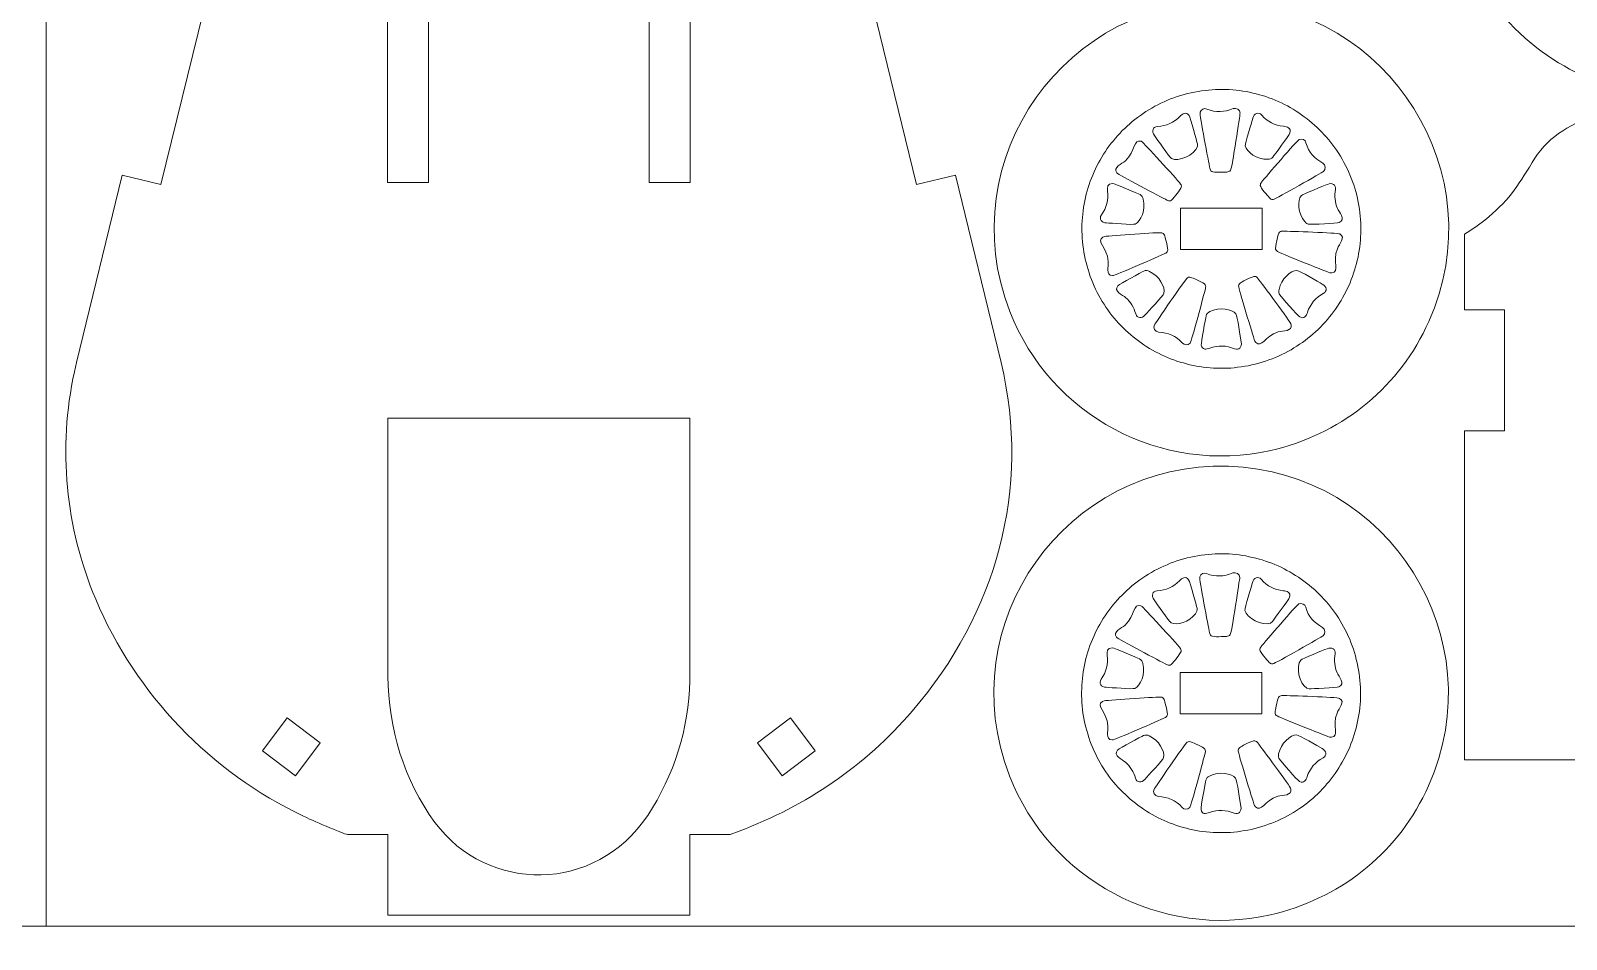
# Model space of a CAD drawing. Header units: inches. Extents: x 502 to 1135, y 314 to 631.
# Drawn here: x 753.6 to 906.1, y 314.3 to 404.6 of the extents above; entities that cross this region are included whole.
import ezdxf

# ---------------------------------------------------------------- set-up
doc = ezdxf.new("R2010")
doc.units = ezdxf.units.IN
doc.header["$MEASUREMENT"] = 0
doc.layers.add('Capa 1', color=7, linetype='Continuous')
doc.layers.add('Capa 2', color=5, linetype='Continuous')

msp = doc.modelspace()

# ---------------------------------------------------------------- linework, layer by layer
at = {"layer": 'Capa 1', "lineweight": 9}
for points in [[(785, 458.18), (789.1, 458.18), (789.1, 453.03), (789.1, 429.61), (793.1, 429.61), (793.1, 389.51), (789, 389.51), (789, 428.08), (785, 428.08), (785, 458.18)], [(823.1, 458.18), (819, 458.18), (819, 453.03), (819, 429.61), (815, 429.61), (815, 389.51), (819.1, 389.51), (819.1, 428.08), (823.1, 428.08), (823.1, 458.18)], [(875.23, 371.45), (875.58, 371.54), (875.92, 371.64), (876.26, 371.74), (876.59, 371.86), (876.92, 371.98), (877.24, 372.11), (877.56, 372.25), (877.87, 372.4), (878.18, 372.55), (878.49, 372.71), (878.79, 372.88), (879.08, 373.05), (879.37, 373.23), (879.65, 373.42), (879.93, 373.61), (880.2, 373.81), (880.47, 374.02), (880.73, 374.23), (880.99, 374.45), (881.24, 374.67), (881.48, 374.9), (881.72, 375.13), (881.95, 375.37), (882.18, 375.62), (882.4, 375.87), (882.61, 376.13), (882.82, 376.39), (883.02, 376.65), (883.21, 376.92), (883.4, 377.2), (883.58, 377.48), (883.76, 377.76), (883.92, 378.05), (884.08, 378.34), (884.24, 378.63), (884.38, 378.93), (884.52, 379.23), (884.66, 379.54), (884.78, 379.85), (884.9, 380.16), (885.01, 380.47), (885.11, 380.79), (885.21, 381.11), (885.3, 381.44), (885.38, 381.76), (885.45, 382.09), (885.51, 382.42), (885.57, 382.75), (885.62, 383.09), (885.66, 383.42), (885.69, 383.76), (885.71, 384.1), (885.73, 384.44), (885.73, 384.78), (885.73, 385.13), (885.72, 385.47), (885.7, 385.82), (885.67, 386.16), (885.64, 386.51), (885.59, 386.86), (885.54, 387.21), (885.47, 387.55), (885.4, 387.9), (885.32, 388.25), (885.23, 388.59), (885.13, 388.94), (885.02, 389.27), (884.9, 389.61), (884.78, 389.93), (884.65, 390.26), (884.51, 390.58), (884.37, 390.89), (884.21, 391.2), (884.05, 391.5), (883.89, 391.8), (883.71, 392.1), (883.53, 392.38), (883.35, 392.67), (883.15, 392.95), (882.95, 393.22), (882.75, 393.48), (882.54, 393.75), (882.32, 394), (882.09, 394.25), (881.86, 394.5), (881.63, 394.73), (881.39, 394.97), (881.14, 395.19), (880.89, 395.41), (880.64, 395.63), (880.38, 395.83), (880.11, 396.03), (879.84, 396.23), (879.57, 396.42), (879.29, 396.6), (879, 396.77), (878.72, 396.94), (878.43, 397.1), (878.13, 397.25), (877.83, 397.4), (877.53, 397.54), (877.23, 397.67), (876.92, 397.8), (876.6, 397.92), (876.29, 398.03), (875.97, 398.13), (875.65, 398.22), (875.33, 398.31), (875, 398.39), (874.67, 398.46), (874.34, 398.53), (874.01, 398.58), (873.68, 398.63), (873.34, 398.67), (873, 398.7), (872.66, 398.73), (872.32, 398.74), (871.98, 398.75), (871.64, 398.75), (871.29, 398.74), (870.95, 398.72), (870.6, 398.69), (870.25, 398.65), (869.91, 398.61), (869.56, 398.55), (869.21, 398.49), (868.86, 398.42), (868.51, 398.33), (868.17, 398.24), (867.83, 398.14), (867.49, 398.04), (867.16, 397.92), (866.83, 397.8), (866.51, 397.67), (866.19, 397.53), (865.87, 397.38), (865.56, 397.23), (865.26, 397.07), (864.96, 396.9), (864.67, 396.73), (864.38, 396.55), (864.1, 396.36), (863.82, 396.17), (863.55, 395.97), (863.28, 395.76), (863.02, 395.55), (862.76, 395.33), (862.51, 395.11), (862.27, 394.88), (862.03, 394.65), (861.8, 394.4), (861.57, 394.16), (861.35, 393.91), (861.14, 393.65), (860.93, 393.39), (860.73, 393.13), (860.54, 392.86), (860.35, 392.58), (860.17, 392.3), (859.99, 392.02), (859.83, 391.73), (859.66, 391.44), (859.51, 391.15), (859.36, 390.85), (859.22, 390.55), (859.09, 390.24), (858.97, 389.93), (858.85, 389.62), (858.74, 389.31), (858.64, 388.99), (858.54, 388.67), (858.45, 388.34), (858.37, 388.02), (858.3, 387.69), (858.24, 387.36), (858.18, 387.03), (858.13, 386.69), (858.09, 386.36), (858.06, 386.02), (858.04, 385.68), (858.02, 385.34), (858.01, 385), (858.02, 384.65), (858.03, 384.31), (858.05, 383.96), (858.07, 383.62), (858.11, 383.27), (858.16, 382.92), (858.21, 382.57), (858.28, 382.23), (858.35, 381.88), (858.43, 381.53), (858.52, 381.18), (858.62, 380.84), (858.73, 380.51), (858.84, 380.17), (858.97, 379.85), (859.1, 379.52), (859.24, 379.2), (859.38, 378.89), (859.53, 378.58), (859.69, 378.28), (859.86, 377.98), (860.03, 377.68), (860.21, 377.4), (860.4, 377.11), (860.6, 376.83), (860.79, 376.56), (861, 376.29), (861.21, 376.03), (861.43, 375.78), (861.65, 375.53), (861.88, 375.28), (862.12, 375.05), (862.36, 374.81), (862.6, 374.59), (862.86, 374.37), (863.11, 374.15), (863.37, 373.95), (863.64, 373.75), (863.91, 373.55), (864.18, 373.36), (864.46, 373.18), (864.74, 373.01), (865.03, 372.84), (865.32, 372.68), (865.62, 372.53), (865.91, 372.38), (866.22, 372.24), (866.52, 372.11), (866.83, 371.98), (867.14, 371.86), (867.46, 371.75), (867.78, 371.65), (868.1, 371.56), (868.42, 371.47), (868.75, 371.39), (869.07, 371.32), (869.4, 371.25), (869.74, 371.2), (870.07, 371.15), (870.41, 371.11), (870.75, 371.08), (871.08, 371.05), (871.43, 371.04), (871.77, 371.03), (872.11, 371.03), (872.46, 371.04), (872.8, 371.06), (873.15, 371.09), (873.49, 371.13), (873.84, 371.17), (874.19, 371.23), (874.54, 371.29), (874.89, 371.36), (875.23, 371.45)], [(867.82, 382.89), (867.82, 386.94), (875.92, 386.94), (875.92, 382.84), (867.82, 382.84), (867.82, 382.89)], [(900.02, 376.83), (896.02, 376.83), (896.02, 384.35)], [(900.02, 376.83), (900.02, 364.83)], [(896.02, 364.83), (896.02, 332.11)], [(900.02, 364.83), (896.02, 364.83)], [(875.2, 325.29), (875.55, 325.39), (875.89, 325.48), (876.22, 325.59), (876.56, 325.71), (876.88, 325.83), (877.21, 325.96), (877.53, 326.1), (877.84, 326.24), (878.15, 326.4), (878.45, 326.56), (878.75, 326.72), (879.05, 326.9), (879.33, 327.08), (879.62, 327.27), (879.9, 327.46), (880.17, 327.66), (880.44, 327.86), (880.7, 328.08), (880.95, 328.29), (881.2, 328.52), (881.45, 328.75), (881.68, 328.98), (881.92, 329.22), (882.14, 329.47), (882.36, 329.72), (882.58, 329.97), (882.78, 330.24), (882.98, 330.5), (883.18, 330.77), (883.37, 331.05), (883.55, 331.32), (883.72, 331.61), (883.89, 331.89), (884.05, 332.19), (884.2, 332.48), (884.35, 332.78), (884.49, 333.08), (884.62, 333.39), (884.75, 333.7), (884.87, 334.01), (884.98, 334.32), (885.08, 334.64), (885.17, 334.96), (885.26, 335.28), (885.34, 335.61), (885.41, 335.94), (885.48, 336.27), (885.53, 336.6), (885.58, 336.93), (885.62, 337.27), (885.65, 337.61), (885.68, 337.95), (885.69, 338.29), (885.7, 338.63), (885.7, 338.98), (885.69, 339.32), (885.67, 339.67), (885.64, 340.01), (885.6, 340.36), (885.56, 340.71), (885.5, 341.05), (885.44, 341.4), (885.37, 341.75), (885.28, 342.1), (885.19, 342.44), (885.09, 342.78), (884.99, 343.12), (884.87, 343.45), (884.75, 343.78), (884.62, 344.11), (884.48, 344.42), (884.33, 344.74), (884.18, 345.05), (884.02, 345.35), (883.85, 345.65), (883.68, 345.94), (883.5, 346.23), (883.31, 346.52), (883.12, 346.79), (882.92, 347.07), (882.71, 347.33), (882.5, 347.59), (882.28, 347.85), (882.06, 348.1), (881.83, 348.34), (881.6, 348.58), (881.35, 348.81), (881.11, 349.04), (880.86, 349.26), (880.6, 349.47), (880.34, 349.68), (880.08, 349.88), (879.81, 350.08), (879.53, 350.26), (879.25, 350.44), (878.97, 350.62), (878.68, 350.79), (878.39, 350.95), (878.1, 351.1), (877.8, 351.25), (877.5, 351.39), (877.19, 351.52), (876.88, 351.65), (876.57, 351.76), (876.26, 351.87), (875.94, 351.98), (875.62, 352.07), (875.29, 352.16), (874.97, 352.24), (874.64, 352.31), (874.31, 352.38), (873.98, 352.43), (873.64, 352.48), (873.31, 352.52), (872.97, 352.55), (872.63, 352.58), (872.29, 352.59), (871.95, 352.6), (871.6, 352.6), (871.26, 352.59), (870.91, 352.57), (870.57, 352.54), (870.22, 352.5), (869.87, 352.46), (869.52, 352.4), (869.18, 352.34), (868.83, 352.26), (868.48, 352.18), (868.14, 352.09), (867.79, 351.99), (867.46, 351.88), (867.12, 351.77), (866.8, 351.65), (866.47, 351.51), (866.15, 351.38), (865.84, 351.23), (865.53, 351.08), (865.23, 350.92), (864.93, 350.75), (864.63, 350.58), (864.35, 350.4), (864.06, 350.21), (863.78, 350.02), (863.51, 349.82), (863.25, 349.61), (862.98, 349.4), (862.73, 349.18), (862.48, 348.96), (862.23, 348.73), (862, 348.49), (861.76, 348.25), (861.54, 348.01), (861.32, 347.76), (861.1, 347.5), (860.9, 347.24), (860.7, 346.97), (860.5, 346.7), (860.31, 346.43), (860.13, 346.15), (859.96, 345.87), (859.79, 345.58), (859.63, 345.29), (859.48, 345), (859.33, 344.7), (859.19, 344.39), (859.06, 344.09), (858.93, 343.78), (858.81, 343.47), (858.7, 343.15), (858.6, 342.84), (858.51, 342.52), (858.42, 342.19), (858.34, 341.87), (858.27, 341.54), (858.2, 341.21), (858.15, 340.88), (858.1, 340.54), (858.06, 340.2), (858.03, 339.87), (858, 339.53), (857.99, 339.19), (857.98, 338.84), (857.98, 338.5), (857.99, 338.16), (858.01, 337.81), (858.04, 337.46), (858.08, 337.12), (858.12, 336.77), (858.18, 336.42), (858.24, 336.07), (858.31, 335.73), (858.4, 335.38), (858.49, 335.03), (858.59, 334.69), (858.69, 334.35), (858.81, 334.02), (858.93, 333.69), (859.06, 333.37), (859.2, 333.05), (859.35, 332.74), (859.5, 332.43), (859.66, 332.12), (859.83, 331.83), (860, 331.53), (860.18, 331.24), (860.37, 330.96), (860.56, 330.68), (860.76, 330.41), (860.97, 330.14), (861.18, 329.88), (861.4, 329.63), (861.62, 329.38), (861.85, 329.13), (862.08, 328.89), (862.33, 328.66), (862.57, 328.44), (862.82, 328.22), (863.08, 328), (863.34, 327.8), (863.6, 327.59), (863.87, 327.4), (864.15, 327.21), (864.43, 327.03), (864.71, 326.86), (865, 326.69), (865.29, 326.53), (865.58, 326.37), (865.88, 326.23), (866.18, 326.09), (866.49, 325.96), (866.8, 325.83), (867.11, 325.71), (867.42, 325.6), (867.74, 325.5), (868.06, 325.4), (868.39, 325.32), (868.71, 325.24), (869.04, 325.16), (869.37, 325.1), (869.7, 325.04), (870.04, 325), (870.37, 324.96), (870.71, 324.92), (871.05, 324.9), (871.39, 324.88), (871.73, 324.88), (872.08, 324.88), (872.42, 324.89), (872.77, 324.91), (873.11, 324.94), (873.46, 324.97), (873.81, 325.02), (874.16, 325.08), (874.5, 325.14), (874.85, 325.21), (875.2, 325.29)], [(867.79, 336.74), (867.79, 340.79), (875.89, 340.79), (875.89, 336.69), (867.79, 336.69), (867.79, 336.74)], [(782.33, 333.82), (779.86, 330.54), (776.59, 333), (779.05, 336.28), (782.33, 333.82)], [(825.78, 333.82), (828.24, 330.54), (831.52, 333), (829.06, 336.28), (825.78, 333.82)], [(896.02, 332.11), (926.02, 332.11)]]:
    msp.add_lwpolyline(points, dxfattribs=at)
for points, knots in [([(758.12, 371.61), (758.12, 371.61), (762.66, 390.23), (762.66, 390.23), (762.66, 390.23), (766.51, 389.29), (766.51, 389.29), (766.51, 389.29), (771.25, 408.72), (771.25, 408.72), (771.25, 408.72), (767.4, 409.66), (767.4, 409.66), (767.4, 409.66), (783.3, 474.85), (783.3, 474.85), (784.4, 479.27), (788.29, 482.41), (792.8, 482.48), (792.8, 482.48), (815.09, 482.48), (815.09, 482.48), (819.65, 482.46), (823.62, 479.42), (824.76, 475.06), (824.76, 475.06), (840.7, 409.66), (840.7, 409.66), (840.7, 409.66), (836.85, 408.72), (836.85, 408.72), (836.85, 408.72), (841.59, 389.29), (841.59, 389.29), (841.59, 389.29), (845.44, 390.23), (845.44, 390.23), (845.44, 390.23), (849.98, 371.61), (849.98, 371.61), (852.97, 359.03), (849.53, 346.71), (841.15, 336.95), (836.47, 331.5), (830.65, 327.58), (823.95, 325.02), (823.95, 325.02), (823.05, 324.69), (823.05, 324.69), (823.05, 324.69), (819.05, 324.69), (819.05, 324.69), (819.05, 324.69), (819.05, 316.69), (819.05, 316.69), (819.05, 316.69), (789.05, 316.69), (789.05, 316.69), (789.05, 316.69), (789.05, 324.69), (789.05, 324.69), (789.05, 324.69), (785.05, 324.69), (785.05, 324.69), (784.6, 324.77), (781.31, 326.21), (780.68, 326.51), (771.41, 330.93), (764.03, 338.58), (760.03, 348.07), (757, 355.26), (756.25, 363.06), (757.91, 370.69), (757.91, 370.69), (758.12, 371.61), (758.12, 371.61)], [0, 0, 0, 0, 1, 1, 1, 2, 2, 2, 3, 3, 3, 4, 4, 4, 5, 5, 5, 6, 6, 6, 7, 7, 7, 8, 8, 8, 9, 9, 9, 10, 10, 10, 11, 11, 11, 12, 12, 12, 13, 13, 13, 14, 14, 14, 15, 15, 15, 16, 16, 16, 17, 17, 17, 18, 18, 18, 19, 19, 19, 20, 20, 20, 21, 21, 21, 22, 22, 22, 23, 23, 23, 24, 24, 24, 25, 25, 25, 25]), ([(922.53, 398.81), (915.68, 397.19), (908.79, 398.56), (903.21, 402.89), (890.54, 412.72), (891.95, 432.32), (905.8, 440.28), (909.75, 442.55), (914.36, 443.58), (918.9, 443.21), (919.64, 443.15), (919.39, 443.2), (920.25, 442.59), (920.25, 442.59), (920.54, 443.02), (920.54, 443.02), (928.95, 441.6), (935.78, 435.94), (938.47, 427.85), (942.55, 415.57), (935.52, 402.4), (923.1, 398.96), (923.1, 398.96), (922.53, 398.81), (922.53, 398.81)], [0, 0, 0, 0, 1, 1, 1, 2, 2, 2, 3, 3, 3, 4, 4, 4, 5, 5, 5, 6, 6, 6, 7, 7, 7, 8, 8, 8, 8]), ([(877.35, 362.99), (884.16, 364.79), (889.6, 369.24), (892.48, 375.68), (899.04, 390.31), (888.58, 406.94), (872.6, 407.45), (856.46, 407.97), (844.96, 391.8), (850.85, 376.67), (854.88, 366.33), (865.91, 360.43), (876.78, 362.86), (876.78, 362.86), (877.35, 362.99), (877.35, 362.99)], [0, 0, 0, 0, 1, 1, 1, 2, 2, 2, 3, 3, 3, 4, 4, 4, 5, 5, 5, 5]), ([(870.43, 396.8), (871.35, 396.41), (872.15, 396.49), (873.05, 396.84), (873.35, 396.96), (873.75, 396.73), (873.73, 396.38), (873.73, 396.31), (872.94, 390.96), (872.79, 390.72), (872.71, 390.59), (872.56, 390.55), (872.41, 390.54), (872.15, 390.53), (871.14, 390.45), (870.91, 390.6), (870.8, 390.67), (870.76, 390.79), (870.73, 390.91), (870.61, 391.52), (869.68, 396.24), (869.75, 396.48), (869.83, 396.77), (870.16, 396.91), (870.43, 396.8)], [0, 0, 0, 0, 1, 1, 1, 2, 2, 2, 3, 3, 3, 4, 4, 4, 5, 5, 5, 6, 6, 6, 7, 7, 7, 8, 8, 8, 8]), ([(865.53, 395.07), (865.03, 395.05), (864.93, 394.57), (865.22, 394.18), (865.49, 393.82), (866.67, 392.01), (866.91, 391.88), (867.57, 391.52), (869.24, 392.22), (869.49, 393.08), (869.49, 393.08), (869.49, 393.33), (869.49, 393.33), (869.43, 393.55), (868.8, 395.97), (868.66, 396.16), (868.36, 396.58), (868, 396.33), (867.76, 396.07), (867.18, 395.45), (866.37, 395.1), (865.53, 395.07)], [0, 0, 0, 0, 1, 1, 1, 2, 2, 2, 3, 3, 3, 4, 4, 4, 5, 5, 5, 6, 6, 6, 7, 7, 7, 7]), ([(875.88, 396.19), (875.55, 396.57), (875.11, 396.36), (874.99, 395.89), (874.87, 395.44), (874.2, 393.41), (874.25, 393.13), (874.34, 392.55), (875.44, 391.75), (876.47, 391.81), (876.68, 391.82), (876.86, 391.84), (876.99, 392.02), (877.12, 392.2), (878.62, 394.2), (878.68, 394.43), (878.82, 394.92), (878.41, 395.05), (878.04, 395.08), (877.2, 395.14), (876.43, 395.56), (875.88, 396.19)], [0, 0, 0, 0, 1, 1, 1, 2, 2, 2, 3, 3, 3, 4, 4, 4, 5, 5, 5, 6, 6, 6, 7, 7, 7, 7]), ([(926.02, 384.35), (923.3, 386.08), (921.4, 387.9), (919.74, 390.7), (918.74, 392.39), (918.08, 393.44), (916.34, 394.59), (915.31, 395.28), (914.28, 395.7), (913.07, 395.98), (913.07, 395.98), (913.07, 393.94), (913.07, 393.94), (913.07, 393.94), (908.97, 393.94), (908.97, 393.94), (908.97, 393.94), (908.97, 395.98), (908.97, 395.98), (906.32, 395.36), (904.13, 393.82), (902.74, 391.47), (901.33, 389.09), (900.26, 387.53), (898.04, 385.76), (897.35, 385.22), (896.76, 384.82), (896.02, 384.35)], [0, 0, 0, 0, 1, 1, 1, 2, 2, 2, 3, 3, 3, 4, 4, 4, 5, 5, 5, 6, 6, 6, 7, 7, 7, 8, 8, 8, 9, 9, 9, 9]), ([(864.05, 393.51), (864.52, 392.99), (867.77, 389.53), (867.88, 389.25), (867.94, 389.1), (867.88, 388.96), (867.79, 388.83), (867.64, 388.64), (867.07, 387.78), (866.81, 387.69), (866.69, 387.66), (866.56, 387.7), (866.46, 387.75), (865.91, 388.03), (861.63, 390.25), (861.49, 390.45), (861.08, 391.03), (861.97, 391.31), (862.34, 391.66), (863.4, 392.66), (863.09, 393.84), (863.89, 393.59), (863.89, 393.59), (864.05, 393.51), (864.05, 393.51)], [0, 0, 0, 0, 1, 1, 1, 2, 2, 2, 3, 3, 3, 4, 4, 4, 5, 5, 5, 6, 6, 6, 7, 7, 7, 8, 8, 8, 8]), ([(880.28, 393.44), (880.55, 392.49), (881.11, 391.91), (881.95, 391.42), (882.23, 391.26), (882.3, 390.8), (882.02, 390.6), (881.96, 390.56), (877.29, 387.85), (877.01, 387.81), (876.85, 387.79), (876.72, 387.88), (876.63, 388), (876.47, 388.18), (875.76, 388.93), (875.74, 389.21), (875.73, 389.33), (875.79, 389.44), (875.87, 389.54), (876.26, 390.01), (879.38, 393.68), (879.61, 393.77), (879.89, 393.89), (880.2, 393.73), (880.28, 393.44)], [0, 0, 0, 0, 1, 1, 1, 2, 2, 2, 3, 3, 3, 4, 4, 4, 5, 5, 5, 6, 6, 6, 7, 7, 7, 8, 8, 8, 8]), ([(859.96, 386.28), (859.66, 385.87), (859.99, 385.5), (860.46, 385.48), (860.92, 385.46), (863.05, 385.26), (863.32, 385.37), (863.86, 385.59), (864.39, 386.83), (864.11, 387.83), (864.05, 388.03), (863.99, 388.2), (863.79, 388.29), (863.58, 388.38), (861.3, 389.39), (861.05, 389.4), (860.55, 389.43), (860.51, 389), (860.57, 388.64), (860.69, 387.8), (860.46, 386.96), (859.96, 386.28)], [0, 0, 0, 0, 1, 1, 1, 2, 2, 2, 3, 3, 3, 4, 4, 4, 5, 5, 5, 6, 6, 6, 7, 7, 7, 7]), ([(883.21, 388.81), (883.3, 389.28), (882.87, 389.51), (882.42, 389.31), (882, 389.13), (879.98, 388.38), (879.79, 388.17), (879.4, 387.73), (879.47, 386.38), (880.15, 385.61), (880.29, 385.46), (880.42, 385.33), (880.64, 385.34), (880.85, 385.34), (883.36, 385.42), (883.58, 385.52), (884.29, 385.82), (883.56, 386.57), (883.41, 386.92), (883.15, 387.52), (883.09, 388.17), (883.21, 388.81)], [0, 0, 0, 0, 1, 1, 1, 2, 2, 2, 3, 3, 3, 4, 4, 4, 5, 5, 5, 6, 6, 6, 7, 7, 7, 7]), ([(860.26, 384.14), (860.95, 384.19), (865.69, 384.58), (865.97, 384.49), (866.13, 384.44), (866.21, 384.3), (866.24, 384.15), (866.3, 383.93), (866.62, 382.93), (866.52, 382.68), (866.48, 382.56), (866.37, 382.49), (866.26, 382.44), (865.69, 382.18), (861.3, 380.23), (861.05, 380.24), (860.34, 380.28), (860.68, 381.15), (860.63, 381.66), (860.52, 383.11), (859.4, 383.6), (860.1, 384.07), (860.1, 384.07), (860.26, 384.14), (860.26, 384.14)], [0, 0, 0, 0, 1, 1, 1, 2, 2, 2, 3, 3, 3, 4, 4, 4, 5, 5, 5, 6, 6, 6, 7, 7, 7, 8, 8, 8, 8]), ([(882.66, 380.52), (882.02, 380.78), (877.58, 382.49), (877.37, 382.69), (877.25, 382.8), (877.24, 382.96), (877.27, 383.11), (877.31, 383.33), (877.45, 384.37), (877.66, 384.56), (877.75, 384.65), (877.88, 384.67), (878, 384.66), (878.61, 384.65), (883.43, 384.5), (883.64, 384.38), (884.27, 384.04), (883.58, 383.4), (883.4, 382.92), (882.88, 381.56), (883.67, 380.63), (882.84, 380.52), (882.84, 380.52), (882.66, 380.52), (882.66, 380.52)], [0, 0, 0, 0, 1, 1, 1, 2, 2, 2, 3, 3, 3, 4, 4, 4, 5, 5, 5, 6, 6, 6, 7, 7, 7, 8, 8, 8, 8]), ([(863.36, 376.44), (863.49, 375.96), (863.98, 375.97), (864.29, 376.33), (864.59, 376.68), (866.09, 378.23), (866.16, 378.5), (866.33, 379.07), (865.68, 380.25), (864.73, 380.65), (864.54, 380.73), (864.37, 380.79), (864.17, 380.69), (863.99, 380.59), (861.76, 379.43), (861.6, 379.24), (861.09, 378.67), (862.07, 378.31), (862.37, 378.05), (862.86, 377.63), (863.19, 377.07), (863.36, 376.44)], [0, 0, 0, 0, 1, 1, 1, 2, 2, 2, 3, 3, 3, 4, 4, 4, 5, 5, 5, 6, 6, 6, 7, 7, 7, 7]), ([(868.01, 373.54), (867.35, 374.28), (866.59, 374.56), (865.63, 374.63), (865.31, 374.66), (865.05, 375.04), (865.22, 375.34), (865.25, 375.41), (868.28, 379.88), (868.52, 380.03), (868.65, 380.12), (868.8, 380.09), (868.94, 380.03), (869.16, 379.93), (870.13, 379.56), (870.27, 379.32), (870.33, 379.22), (870.32, 379.09), (870.29, 378.97), (870.14, 378.37), (868.92, 373.71), (868.76, 373.53), (868.56, 373.31), (868.21, 373.32), (868.01, 373.54)], [0, 0, 0, 0, 1, 1, 1, 2, 2, 2, 3, 3, 3, 4, 4, 4, 5, 5, 5, 6, 6, 6, 7, 7, 7, 8, 8, 8, 8]), ([(875.19, 373.73), (874.99, 374.4), (873.56, 378.93), (873.58, 379.22), (873.59, 379.39), (873.71, 379.49), (873.84, 379.56), (874.06, 379.68), (874.95, 380.21), (875.22, 380.16), (875.35, 380.15), (875.44, 380.06), (875.51, 379.96), (875.89, 379.47), (878.77, 375.61), (878.81, 375.37), (878.93, 374.67), (878.01, 374.8), (877.52, 374.65), (876.14, 374.21), (875.91, 373.01), (875.29, 373.59), (875.29, 373.59), (875.19, 373.73), (875.19, 373.73)], [0, 0, 0, 0, 1, 1, 1, 2, 2, 2, 3, 3, 3, 4, 4, 4, 5, 5, 5, 6, 6, 6, 7, 7, 7, 8, 8, 8, 8]), ([(882, 378.47), (882.44, 378.7), (882.33, 379.18), (881.9, 379.4), (881.5, 379.62), (879.66, 380.73), (879.38, 380.75), (878.79, 380.78), (877.77, 379.89), (877.6, 378.87), (877.56, 378.67), (877.54, 378.48), (877.69, 378.32), (877.83, 378.15), (879.45, 376.25), (879.66, 376.13), (880.11, 375.88), (880.33, 376.26), (880.43, 376.61), (880.69, 377.42), (881.26, 378.07), (882, 378.47)], [0, 0, 0, 0, 1, 1, 1, 2, 2, 2, 3, 3, 3, 4, 4, 4, 5, 5, 5, 6, 6, 6, 7, 7, 7, 7]), ([(873.17, 372.97), (873.62, 372.77), (873.93, 373.15), (873.84, 373.63), (873.75, 374.08), (873.48, 376.21), (873.31, 376.44), (872.97, 376.92), (871.64, 377.16), (870.74, 376.66), (870.55, 376.56), (870.4, 376.46), (870.36, 376.25), (870.31, 376), (869.84, 373.58), (869.88, 373.34), (869.97, 372.83), (870.4, 372.9), (870.74, 373.03), (871.52, 373.34), (872.4, 373.3), (873.17, 372.97)], [0, 0, 0, 0, 1, 1, 1, 2, 2, 2, 3, 3, 3, 4, 4, 4, 5, 5, 5, 6, 6, 6, 7, 7, 7, 7]), ([(789.05, 340.45), (789.1, 335.28), (790.65, 330.06), (793.73, 325.89), (798.92, 318.87), (809.68, 318.8), (814.87, 326.6), (817.48, 330.53), (818.98, 335.26), (819.05, 339.97), (819.05, 339.97), (819.05, 366.09), (819.05, 366.09), (819.05, 366.09), (789.05, 366.09), (789.05, 366.09), (789.05, 366.09), (789.05, 340.45), (789.05, 340.45)], [0, 0, 0, 0, 1, 1, 1, 2, 2, 2, 3, 3, 3, 4, 4, 4, 5, 5, 5, 6, 6, 6, 6]), ([(877.31, 316.84), (884.12, 318.63), (889.56, 323.09), (892.45, 329.52), (899, 344.16), (888.54, 360.79), (872.57, 361.3), (856.43, 361.82), (844.93, 345.65), (850.82, 330.52), (854.84, 320.18), (865.88, 314.28), (876.74, 316.71), (876.74, 316.71), (877.31, 316.84), (877.31, 316.84)], [0, 0, 0, 0, 1, 1, 1, 2, 2, 2, 3, 3, 3, 4, 4, 4, 5, 5, 5, 5]), ([(865.5, 348.92), (865, 348.9), (864.9, 348.42), (865.18, 348.03), (865.46, 347.66), (866.63, 345.86), (866.88, 345.73), (867.4, 345.44), (868.7, 345.8), (869.3, 346.64), (869.42, 346.81), (869.51, 346.97), (869.46, 347.18), (869.4, 347.39), (868.76, 349.81), (868.62, 350.01), (868.33, 350.43), (867.97, 350.18), (867.72, 349.91), (867.15, 349.3), (866.34, 348.95), (865.5, 348.92)], [0, 0, 0, 0, 1, 1, 1, 2, 2, 2, 3, 3, 3, 4, 4, 4, 5, 5, 5, 6, 6, 6, 7, 7, 7, 7]), ([(870.4, 350.64), (871.31, 350.26), (872.11, 350.34), (873.02, 350.69), (873.32, 350.8), (873.72, 350.58), (873.7, 350.23), (873.69, 350.15), (872.9, 344.81), (872.76, 344.57), (872.68, 344.44), (872.53, 344.4), (872.38, 344.39), (872.13, 344.38), (871.1, 344.29), (870.87, 344.45), (870.77, 344.52), (870.72, 344.64), (870.7, 344.76), (870.58, 345.36), (869.65, 350.09), (869.72, 350.32), (869.8, 350.61), (870.12, 350.75), (870.4, 350.64)], [0, 0, 0, 0, 1, 1, 1, 2, 2, 2, 3, 3, 3, 4, 4, 4, 5, 5, 5, 6, 6, 6, 7, 7, 7, 8, 8, 8, 8]), ([(875.85, 350.04), (875.51, 350.43), (875.08, 350.19), (874.96, 349.74), (874.84, 349.29), (874.16, 347.25), (874.21, 346.97), (874.34, 346.24), (875.93, 345.37), (876.76, 345.71), (876.76, 345.71), (876.95, 345.87), (876.95, 345.87), (877.08, 346.04), (878.58, 348.05), (878.65, 348.28), (878.79, 348.77), (878.37, 348.9), (878.01, 348.93), (877.17, 348.99), (876.39, 349.41), (875.85, 350.04)], [0, 0, 0, 0, 1, 1, 1, 2, 2, 2, 3, 3, 3, 4, 4, 4, 5, 5, 5, 6, 6, 6, 7, 7, 7, 7]), ([(864.01, 347.35), (864.49, 346.84), (867.74, 343.38), (867.85, 343.1), (867.91, 342.95), (867.85, 342.8), (867.75, 342.68), (867.61, 342.49), (867.04, 341.62), (866.77, 341.54), (866.65, 341.51), (866.53, 341.54), (866.42, 341.6), (865.87, 341.88), (861.6, 344.1), (861.46, 344.3), (861.04, 344.88), (861.94, 345.16), (862.31, 345.51), (863.37, 346.51), (863.06, 347.69), (863.86, 347.44), (863.86, 347.44), (864.01, 347.35), (864.01, 347.35)], [0, 0, 0, 0, 1, 1, 1, 2, 2, 2, 3, 3, 3, 4, 4, 4, 5, 5, 5, 6, 6, 6, 7, 7, 7, 8, 8, 8, 8]), ([(880.25, 347.29), (880.52, 346.33), (881.08, 345.76), (881.92, 345.27), (882.2, 345.11), (882.27, 344.65), (881.98, 344.45), (881.92, 344.41), (877.25, 341.69), (876.97, 341.66), (876.82, 341.64), (876.69, 341.73), (876.59, 341.84), (876.43, 342.03), (875.72, 342.78), (875.7, 343.06), (875.69, 343.18), (875.76, 343.29), (875.83, 343.38), (876.23, 343.86), (879.35, 347.53), (879.57, 347.62), (879.85, 347.74), (880.17, 347.57), (880.25, 347.29)], [0, 0, 0, 0, 1, 1, 1, 2, 2, 2, 3, 3, 3, 4, 4, 4, 5, 5, 5, 6, 6, 6, 7, 7, 7, 8, 8, 8, 8]), ([(883.18, 342.65), (883.27, 343.15), (882.82, 343.35), (882.38, 343.16), (881.96, 342.98), (879.94, 342.23), (879.76, 342.02), (879.26, 341.46), (879.58, 339.67), (880.35, 339.24), (880.35, 339.24), (880.6, 339.18), (880.6, 339.18), (880.81, 339.19), (883.33, 339.27), (883.55, 339.37), (884.25, 339.66), (883.53, 340.42), (883.37, 340.77), (883.12, 341.37), (883.06, 342.02), (883.18, 342.65)], [0, 0, 0, 0, 1, 1, 1, 2, 2, 2, 3, 3, 3, 4, 4, 4, 5, 5, 5, 6, 6, 6, 7, 7, 7, 7]), ([(859.93, 340.13), (859.63, 339.73), (859.94, 339.34), (860.42, 339.33), (860.89, 339.31), (863.02, 339.11), (863.28, 339.22), (863.82, 339.44), (864.36, 340.68), (864.07, 341.68), (864.02, 341.88), (863.95, 342.05), (863.75, 342.14), (863.55, 342.23), (861.26, 343.24), (861.02, 343.25), (860.51, 343.28), (860.48, 342.85), (860.53, 342.49), (860.66, 341.65), (860.43, 340.81), (859.93, 340.13)], [0, 0, 0, 0, 1, 1, 1, 2, 2, 2, 3, 3, 3, 4, 4, 4, 5, 5, 5, 6, 6, 6, 7, 7, 7, 7]), ([(860.22, 337.99), (860.92, 338.04), (865.66, 338.42), (865.94, 338.34), (866.09, 338.29), (866.17, 338.15), (866.21, 338), (866.27, 337.77), (866.59, 336.78), (866.49, 336.52), (866.44, 336.41), (866.33, 336.33), (866.23, 336.29), (865.66, 336.03), (861.26, 334.08), (861.02, 334.09), (860.31, 334.13), (860.64, 335), (860.6, 335.51), (860.48, 336.96), (859.36, 337.45), (860.06, 337.92), (860.06, 337.92), (860.22, 337.99), (860.22, 337.99)], [0, 0, 0, 0, 1, 1, 1, 2, 2, 2, 3, 3, 3, 4, 4, 4, 5, 5, 5, 6, 6, 6, 7, 7, 7, 8, 8, 8, 8]), ([(882.63, 334.37), (881.98, 334.63), (877.55, 336.34), (877.33, 336.54), (877.21, 336.65), (877.2, 336.81), (877.23, 336.96), (877.28, 337.2), (877.42, 338.22), (877.62, 338.41), (877.71, 338.49), (877.84, 338.51), (877.96, 338.51), (878.58, 338.5), (883.39, 338.35), (883.61, 338.23), (884.23, 337.89), (883.55, 337.25), (883.37, 336.77), (882.84, 335.41), (883.64, 334.48), (882.81, 334.36), (882.81, 334.36), (882.63, 334.37), (882.63, 334.37)], [0, 0, 0, 0, 1, 1, 1, 2, 2, 2, 3, 3, 3, 4, 4, 4, 5, 5, 5, 6, 6, 6, 7, 7, 7, 8, 8, 8, 8]), ([(863.33, 330.29), (863.45, 329.82), (863.94, 329.81), (864.26, 330.18), (864.56, 330.53), (866.05, 332.07), (866.13, 332.35), (866.29, 332.91), (865.65, 334.1), (864.7, 334.5), (864.51, 334.58), (864.33, 334.64), (864.14, 334.53), (863.95, 334.43), (861.72, 333.27), (861.56, 333.09), (861.06, 332.52), (862.04, 332.15), (862.33, 331.9), (862.82, 331.48), (863.16, 330.91), (863.33, 330.29)], [0, 0, 0, 0, 1, 1, 1, 2, 2, 2, 3, 3, 3, 4, 4, 4, 5, 5, 5, 6, 6, 6, 7, 7, 7, 7]), ([(881.97, 332.32), (882.41, 332.55), (882.3, 333.03), (881.87, 333.25), (881.47, 333.47), (879.62, 334.58), (879.34, 334.59), (878.75, 334.62), (877.74, 333.74), (877.56, 332.72), (877.53, 332.51), (877.51, 332.33), (877.65, 332.17), (877.8, 332), (879.42, 330.09), (879.63, 329.98), (880.08, 329.73), (880.29, 330.11), (880.4, 330.46), (880.65, 331.26), (881.23, 331.92), (881.97, 332.32)], [0, 0, 0, 0, 1, 1, 1, 2, 2, 2, 3, 3, 3, 4, 4, 4, 5, 5, 5, 6, 6, 6, 7, 7, 7, 7]), ([(867.98, 327.38), (867.32, 328.13), (866.56, 328.41), (865.59, 328.48), (865.27, 328.51), (865.01, 328.89), (865.18, 329.19), (865.22, 329.26), (868.25, 333.73), (868.48, 333.88), (868.61, 333.96), (868.77, 333.94), (868.9, 333.88), (869.12, 333.78), (870.1, 333.41), (870.23, 333.17), (870.3, 333.06), (870.29, 332.93), (870.26, 332.82), (870.11, 332.22), (868.89, 327.56), (868.73, 327.38), (868.53, 327.15), (868.17, 327.16), (867.98, 327.38)], [0, 0, 0, 0, 1, 1, 1, 2, 2, 2, 3, 3, 3, 4, 4, 4, 5, 5, 5, 6, 6, 6, 7, 7, 7, 8, 8, 8, 8]), ([(875.15, 327.58), (874.95, 328.25), (873.52, 332.78), (873.54, 333.07), (873.56, 333.23), (873.67, 333.34), (873.81, 333.41), (874.03, 333.53), (874.92, 334.05), (875.19, 334.01), (875.31, 333.99), (875.41, 333.9), (875.48, 333.81), (875.85, 333.32), (878.74, 329.46), (878.78, 329.22), (878.9, 328.52), (877.98, 328.65), (877.49, 328.5), (876.1, 328.06), (875.87, 326.86), (875.26, 327.44), (875.26, 327.44), (875.15, 327.58), (875.15, 327.58)], [0, 0, 0, 0, 1, 1, 1, 2, 2, 2, 3, 3, 3, 4, 4, 4, 5, 5, 5, 6, 6, 6, 7, 7, 7, 8, 8, 8, 8]), ([(873.14, 326.82), (873.58, 326.62), (873.9, 326.99), (873.81, 327.48), (873.72, 327.93), (873.44, 330.06), (873.28, 330.29), (872.94, 330.76), (871.61, 331.01), (870.7, 330.51), (870.52, 330.41), (870.37, 330.31), (870.33, 330.1), (870.28, 329.85), (869.81, 327.43), (869.85, 327.18), (869.93, 326.68), (870.36, 326.75), (870.7, 326.88), (871.49, 327.19), (872.36, 327.15), (873.14, 326.82)], [0, 0, 0, 0, 1, 1, 1, 2, 2, 2, 3, 3, 3, 4, 4, 4, 5, 5, 5, 6, 6, 6, 7, 7, 7, 7])]:
    msp.add_open_spline(points, degree=3, knots=knots, dxfattribs=at)
at = {"layer": 'Capa 2', "lineweight": 9}
for points in [[(755.09, 315.6), (755.09, 631.1)], [(504.39, 315.6), (1005.78, 315.6)]]:
    msp.add_lwpolyline(points, dxfattribs=at)

doc.saveas('drawing.dxf')
